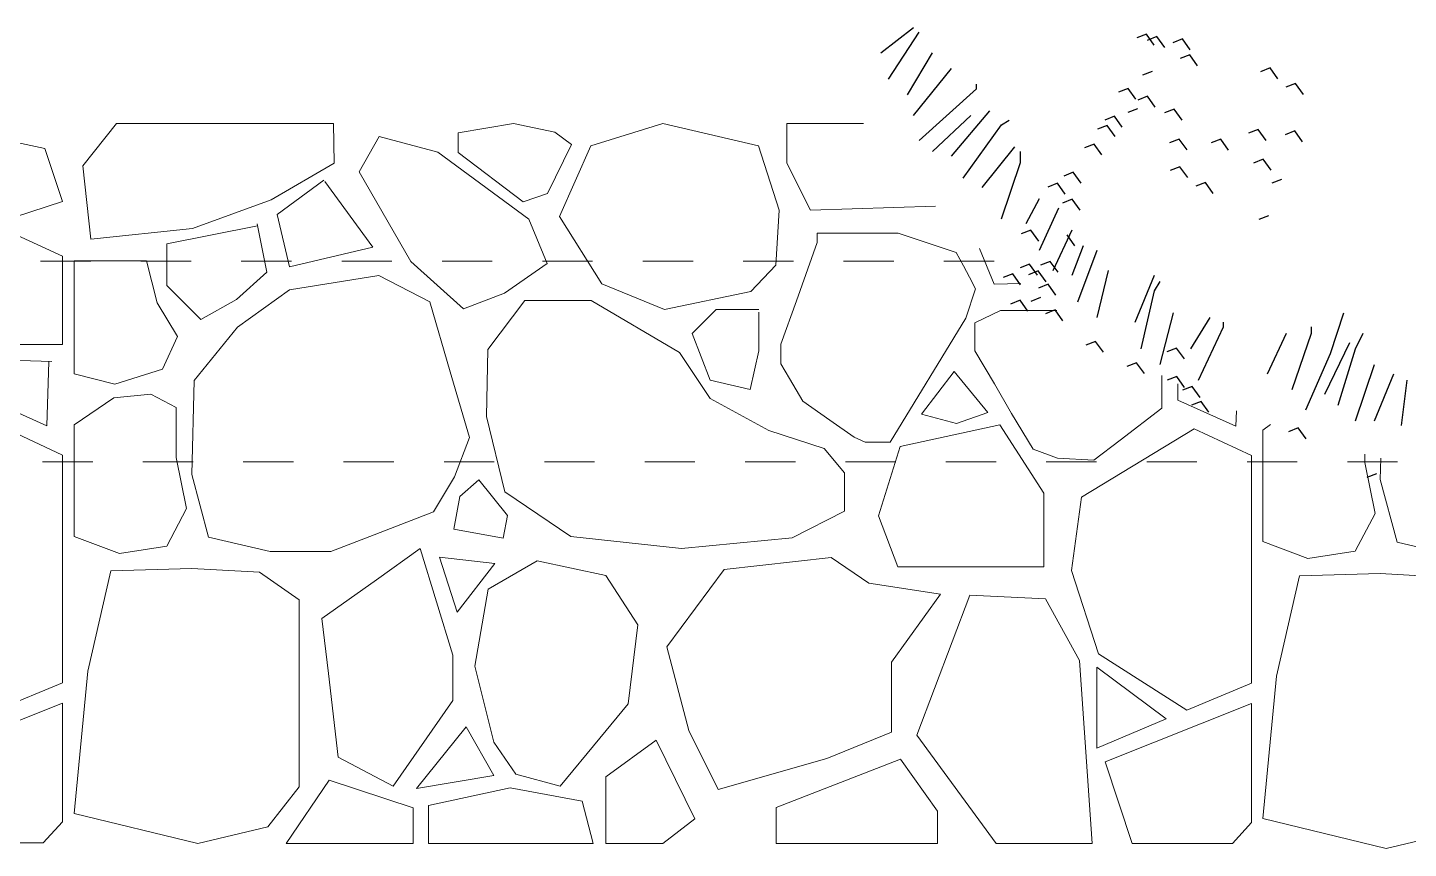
# Model space of a CAD drawing. Header units: millimetres. Extents: x 0 to 77.1, y -22.3 to 58.9.
# Drawn here: x 33.718 to 36.469, y -11.572 to -9.937 of the extents above; entities that cross this region are included whole.
import ezdxf

# ---------------------------------------------------------------- set-up
doc = ezdxf.new("R2010")
doc.units = ezdxf.units.MM
doc.linetypes.add('HIDDEN4', pattern=[2.34375, 1.5625, -0.78125])
doc.layers.add('0.1normal', color=7, linetype='Continuous', lineweight=15)
doc.layers.add('01gris claro', color=252, linetype='Continuous', lineweight=9)
doc.layers.add('ARBOL', color=3, linetype='Continuous')
doc.layers.add('pisos', color=1, linetype='Continuous')

# ---------------------------------------------------------------- blocks, each defined once
blk = doc.blocks.new('PISO LAJA')
for p, q in [((26484.956, 32542.67), (26485.907, 32542.873)), ((26485.907, 32542.873), (26485.81, 32542.31)), ((26487.733, 32542.873), (26487.27, 32542.556)), ((26488.52, 32542.873), (26487.733, 32542.873)), ((26488.52, 32542.556), (26488.52, 32542.873)), ((26489.509, 32542.873), (26488.745, 32542.694)), ((26490.083, 32542.694), (26489.509, 32542.873)), ((26490.7, 32542.873), (26490.37, 32542.804)), ((26491.14, 32542.799), (26490.7, 32542.873)), ((26492.134, 32542.873), (26492.128, 32542.557)), ((26493.863, 32542.873), (26492.134, 32542.873)), ((26494.131, 32542.534), (26493.863, 32542.873)), ((26486.012, 32542.456), (26486.658, 32542.762)), ((26486.658, 32542.762), (26487.07, 32542.625)), ((26490.37, 32542.804), (26490.236, 32542.706)), ((26491.14, 32542.641), (26491.14, 32542.799)), ((26491.769, 32542.769), (26491.303, 32542.645)), ((26491.928, 32542.487), (26491.769, 32542.769)), ((26484.817, 32542.246), (26484.956, 32542.67)), ((26488.745, 32542.694), (26488.583, 32542.182)), ((26490.333, 32542.132), (26490.083, 32542.694)), ((26490.236, 32542.706), (26490.429, 32542.316)), ((26491.303, 32542.645), (26490.576, 32542.111)), ((26490.621, 32542.247), (26491.14, 32542.641)), ((26487.07, 32542.625), (26487.07, 32542.084)), ((26487.27, 32542.556), (26487.27, 32542.215)), ((26488.333, 32542.182), (26488.52, 32542.556)), ((26492.128, 32542.557), (26492.632, 32542.265)), ((26494.068, 32541.949), (26494.131, 32542.534)), ((26485.826, 32541.769), (26486.012, 32542.456)), ((26491.516, 32541.772), (26491.928, 32542.487)), ((26492.583, 32542.148), (26492.21, 32542.421)), ((26485.81, 32542.31), (26485.608, 32541.987)), ((26490.429, 32542.316), (26490.621, 32542.247)), ((26492.202, 32542.41), (26491.819, 32541.886)), ((26485.608, 32541.987), (26484.817, 32542.246)), ((26487.27, 32542.215), (26488.333, 32542.182)), ((26492.632, 32542.265), (26493.258, 32542.037)), ((26488.583, 32542.182), (26488.608, 32541.745)), ((26489.995, 32541.595), (26490.333, 32542.132)), ((26490.576, 32542.111), (26490.432, 32541.757)), ((26492.485, 32541.73), (26492.583, 32542.148)), ((26484.817, 32541.81), (26485.214, 32541.994)), ((26485.214, 32541.994), (26485.91, 32541.45)), ((26487.07, 32542.084), (26486.868, 32541.592)), ((26492.741, 32542.072), (26492.664, 32541.688)), ((26493.463, 32541.913), (26492.739, 32542.058)), ((26493.258, 32542.037), (26494.068, 32541.949)), ((26491.819, 32541.886), (26492.485, 32541.73)), ((26493.463, 32541.582), (26493.463, 32541.913)), ((26484.817, 32541.106), (26484.817, 32541.81)), ((26486.052, 32541.616), (26485.826, 32541.769)), ((26491.097, 32541.396), (26491.516, 32541.772)), ((26493.624, 32541.779), (26493.54, 32541.443)), ((26494.2, 32541.779), (26493.624, 32541.779)), ((26494.2, 32540.878), (26494.2, 32541.779)), ((26488.608, 32541.745), (26488.808, 32541.532)), ((26490.432, 32541.757), (26490.771, 32541.519)), ((26491.771, 32541.661), (26491.367, 32541.45)), ((26492.484, 32541.546), (26491.771, 32541.661)), ((26492.664, 32541.688), (26492.907, 32541.47)), ((26486.868, 32541.592), (26486.052, 32541.616)), ((26489.495, 32541.389), (26489.995, 32541.595)), ((26492.898, 32541.248), (26492.484, 32541.546)), ((26493.191, 32541.31), (26493.463, 32541.582)), ((26485.91, 32541.45), (26485.526, 32541.106)), ((26488.808, 32541.532), (26489.495, 32541.389)), ((26490.081, 32541.462), (26489.377, 32541.046)), ((26490.608, 32541.462), (26490.081, 32541.462)), ((26490.905, 32541.072), (26490.608, 32541.462)), ((26490.771, 32541.519), (26491.097, 32541.396)), ((26491.367, 32541.45), (26491.204, 32540.892)), ((26492.907, 32541.47), (26493.191, 32541.31)), ((26493.54, 32541.443), (26493.376, 32541.175)), ((26489.084, 32541.389), (26488.744, 32541.389)), ((26488.744, 32541.368), (26488.744, 32541.059)), ((26489.275, 32541.198), (26489.084, 32541.389)), ((26493.244, 32540.825), (26492.898, 32541.248)), ((26485.526, 32541.106), (26484.817, 32541.106)), ((26489.131, 32540.825), (26489.275, 32541.198)), ((26493.376, 32541.175), (26493.495, 32540.915)), ((26488.744, 32541.059), (26488.814, 32540.753)), ((26489.377, 32541.046), (26489.131, 32540.681)), ((26490.913, 32540.537), (26490.905, 32541.072)), ((26484.902, 32540.971), (26485.406, 32540.987)), ((26484.942, 32540.459), (26484.925, 32540.971)), ((26485.406, 32540.987), (26485.406, 32540.667)), ((26487.188, 32540.896), (26486.918, 32540.568)), ((26487.448, 32540.556), (26487.188, 32540.896)), ((26491.204, 32540.892), (26491.051, 32540.37)), ((26493.495, 32540.915), (26493.875, 32540.796)), ((26488.814, 32540.753), (26489.131, 32540.825)), ((26493.263, 32540.075), (26493.244, 32540.825)), ((26493.875, 32540.796), (26494.2, 32540.878)), ((26485.406, 32540.667), (26484.942, 32540.459)), ((26489.131, 32540.681), (26488.664, 32540.424)), ((26493.591, 32540.714), (26493.387, 32540.608)), ((26493.884, 32540.687), (26493.591, 32540.714)), ((26494.2, 32540.469), (26493.884, 32540.687)), ((26486.918, 32540.568), (26487.168, 32540.482)), ((26487.168, 32540.482), (26487.448, 32540.556)), ((26493.387, 32540.608), (26493.387, 32540.21)), ((26484.817, 32540.225), (26485.274, 32540.44)), ((26485.274, 32540.44), (26486.172, 32539.893)), ((26486.471, 32539.925), (26486.822, 32540.47)), ((26486.822, 32540.47), (26487.616, 32540.297)), ((26490.769, 32539.935), (26490.913, 32540.537)), ((26494.2, 32540.068), (26494.2, 32540.469)), ((26488.664, 32540.424), (26488.222, 32540.283)), ((26491.051, 32540.37), (26491.169, 32540.057)), ((26484.817, 32538.41), (26484.817, 32540.225)), ((26487.616, 32540.297), (26487.789, 32539.744)), ((26488.222, 32540.283), (26488.061, 32540.088)), ((26493.387, 32540.21), (26493.305, 32539.803)), ((26488.061, 32540.088), (26488.061, 32539.783)), ((26490.746, 32539.748), (26490.974, 32540.032)), ((26490.974, 32540.032), (26491.127, 32539.9)), ((26491.169, 32540.057), (26491.337, 32539.777)), ((26493.129, 32539.575), (26493.263, 32540.075)), ((26494.2, 32539.579), (26494.2, 32540.068)), ((26486.172, 32539.893), (26486.251, 32539.308)), ((26486.471, 32539.338), (26486.471, 32539.925)), ((26490.242, 32539.579), (26490.769, 32539.935)), ((26491.127, 32539.9), (26491.175, 32539.639)), ((26488.061, 32539.783), (26488.477, 32539.57)), ((26493.305, 32539.803), (26493.463, 32539.502)), ((26487.789, 32539.744), (26487.637, 32539.338)), ((26490.78, 32539.566), (26490.746, 32539.748)), ((26491.337, 32539.777), (26491.81, 32539.594)), ((26488.477, 32539.57), (26489.36, 32539.486)), ((26489.36, 32539.486), (26490.242, 32539.579)), ((26491.175, 32539.639), (26490.78, 32539.566)), ((26491.81, 32539.594), (26492.156, 32539.46)), ((26492.638, 32539.46), (26493.129, 32539.575)), ((26493.84, 32539.444), (26494.2, 32539.579)), ((26491.442, 32539.485), (26491.182, 32538.634)), ((26491.442, 32539.485), (26491.792, 32539.236)), ((26492.156, 32539.46), (26492.638, 32539.46)), ((26493.463, 32539.502), (26493.84, 32539.444)), ((26487.867, 32539.209), (26488.167, 32539.413)), ((26488.167, 32539.413), (26489.02, 32539.317)), ((26489.962, 32539.269), (26490.511, 32539.385)), ((26490.511, 32539.385), (26490.9, 32539.162)), ((26490.848, 32539.364), (26491.288, 32539.417)), ((26491.147, 32538.977), (26490.848, 32539.364)), ((26491.288, 32539.417), (26491.147, 32538.977)), ((26486.251, 32539.308), (26486.036, 32538.644)), ((26487.637, 32539.338), (26486.471, 32539.338)), ((26489.02, 32539.317), (26489.476, 32538.7)), ((26489.709, 32538.876), (26489.962, 32539.269)), ((26491.792, 32539.236), (26492.226, 32538.926)), ((26492.724, 32539.296), (26492.407, 32539.075)), ((26493.263, 32539.325), (26492.724, 32539.296)), ((26493.908, 32539.305), (26493.263, 32539.325)), ((26494.091, 32538.507), (26493.908, 32539.305)), ((26487.297, 32539.119), (26487.867, 32539.209)), ((26487.687, 32538.577), (26487.297, 32539.119)), ((26490.9, 32539.162), (26491.006, 32538.546)), ((26486.187, 32538.59), (26486.459, 32539.083)), ((26486.459, 32539.083), (26487.063, 32539.113)), ((26487.063, 32539.113), (26487.485, 32537.997)), ((26492.407, 32539.075), (26492.407, 32538.373)), ((26492.226, 32538.926), (26492.174, 32538.488)), ((26489.785, 32538.247), (26489.709, 32538.876)), ((26489.476, 32538.7), (26489.302, 32538.034)), ((26486.036, 32538.644), (26485.333, 32538.196)), ((26486.086, 32537.134), (26486.187, 32538.59)), ((26487.687, 32538.02), (26487.687, 32538.577)), ((26491.182, 32538.634), (26491.182, 32538.274)), ((26485.498, 32538.127), (26486.05, 32538.54)), ((26486.05, 32538.54), (26486.05, 32537.893)), ((26491.006, 32538.546), (26490.856, 32537.94)), ((26492.174, 32538.488), (26492.096, 32537.82)), ((26494.2, 32537.373), (26494.091, 32538.507)), ((26485.333, 32538.196), (26484.817, 32538.41)), ((26492.407, 32538.373), (26492.407, 32537.584)), ((26484.817, 32538.248), (26485.985, 32537.783)), ((26484.817, 32537.3), (26484.817, 32538.248)), ((26490.012, 32537.972), (26489.785, 32538.247)), ((26491.182, 32538.274), (26491.658, 32537.59)), ((26486.05, 32537.893), (26485.498, 32538.127)), ((26488.203, 32537.81), (26487.687, 32538.02)), ((26489.302, 32538.034), (26489.067, 32537.564)), ((26491.076, 32538.063), (26490.856, 32537.676)), ((26491.472, 32537.57), (26491.076, 32538.063)), ((26487.485, 32537.997), (26486.851, 32537.134)), ((26489.255, 32537.33), (26489.562, 32537.957)), ((26489.562, 32537.957), (26489.962, 32537.664)), ((26490.328, 32537.59), (26490.012, 32537.972)), ((26490.856, 32537.94), (26490.68, 32537.685)), ((26487.615, 32537.804), (26487.321, 32537.39)), ((26488.605, 32537.42), (26487.615, 32537.804)), ((26489.067, 32537.564), (26488.203, 32537.81)), ((26492.096, 32537.82), (26491.658, 32537.59)), ((26485.985, 32537.783), (26485.768, 32537.134)), ((26489.962, 32537.664), (26489.962, 32537.37)), ((26490.68, 32537.685), (26490.328, 32537.59)), ((26490.856, 32537.676), (26491.472, 32537.57)), ((26492.167, 32537.638), (26491.499, 32537.419)), ((26492.51, 32537.134), (26492.167, 32537.638)), ((26492.407, 32537.584), (26492.657, 32537.267)), ((26490.152, 32537.471), (26490.064, 32537.134)), ((26490.724, 32537.577), (26490.152, 32537.471)), ((26491.375, 32537.436), (26490.724, 32537.577)), ((26487.321, 32537.39), (26487.321, 32537.134)), ((26488.605, 32537.134), (26488.605, 32537.42)), ((26489.962, 32537.37), (26489.962, 32537.134)), ((26491.375, 32537.134), (26491.375, 32537.436)), ((26491.499, 32537.419), (26491.499, 32537.134)), ((26493.215, 32537.134), (26494.2, 32537.373)), ((26484.969, 32537.134), (26484.817, 32537.3)), ((26489.509, 32537.134), (26489.255, 32537.33)), ((26492.657, 32537.267), (26493.215, 32537.134)), ((26485.768, 32537.134), (26484.969, 32537.134)), ((26486.851, 32537.134), (26486.086, 32537.134)), ((26487.321, 32537.134), (26488.605, 32537.134)), ((26489.962, 32537.134), (26489.509, 32537.134)), ((26490.064, 32537.134), (26491.375, 32537.134)), ((26491.499, 32537.134), (26492.51, 32537.134))]:
    blk.add_line(p, q)
for points in [[(26487.016, 32541.554), (26487.066, 32541.648), (26487.113, 32541.737), (26487.17, 32541.844), (26487.17, 32541.844), (26487.17, 32541.844), (26487.442, 32541.935), (26487.633, 32542), (26487.741, 32542), (26487.896, 32542), (26488.084, 32542), (26488.2, 32542), (26488.278, 32542), (26488.278, 32541.924), (26488.444, 32541.46), (26488.568, 32541.113), (26488.568, 32540.957), (26488.499, 32540.84), (26488.392, 32540.659), (26488.178, 32540.508), (26487.983, 32540.371), (26487.896, 32540.331), (26487.697, 32540.331), (26487.093, 32541.322), (26487.016, 32541.554)], [(26486.817, 32541.382), (26487.021, 32541.283), (26487.021, 32541.062), (26486.866, 32540.796), (26486.729, 32540.561), (26486.556, 32540.276), (26486.363, 32540.204), (26486.075, 32540.188), (26485.864, 32540.348), (26485.531, 32540.603), (26485.531, 32540.973), (26486.263, 32541.382), (26486.817, 32541.382)]]:
    blk.add_lwpolyline(points)
blk = doc.blocks.new('44')
at = {"color": 60}
for p, q in [((4940.444, 1416.836), (4940.386, 1416.89)), ((4940.084, 1416.819), (4940.026, 1416.873)), ((4940.084, 1416.819), (4940.026, 1416.873)), ((4940.034, 1416.73), (4940.084, 1416.819)), ((4940.034, 1416.73), (4940.084, 1416.819)), ((4940.206, 1416.734), (4940.148, 1416.787)), ((4940.206, 1416.734), (4940.148, 1416.787)), ((4940.394, 1416.747), (4940.444, 1416.836)), ((4940.853, 1416.807), (4940.795, 1416.861)), ((4940.853, 1416.807), (4940.795, 1416.861)), ((4940.803, 1416.717), (4940.853, 1416.807)), ((4940.803, 1416.717), (4940.853, 1416.807)), ((4940.981, 1416.734), (4940.923, 1416.787)), ((4940.981, 1416.734), (4940.923, 1416.787)), ((4939.925, 1416.682), (4939.867, 1416.736)), ((4939.925, 1416.682), (4939.867, 1416.736)), ((4939.875, 1416.593), (4939.925, 1416.682)), ((4939.875, 1416.593), (4939.925, 1416.682)), ((4940.187, 1416.653), (4940.129, 1416.707)), ((4940.187, 1416.653), (4940.129, 1416.707)), ((4940.156, 1416.644), (4940.206, 1416.734)), ((4940.156, 1416.644), (4940.206, 1416.734)), ((4940.791, 1416.653), (4940.734, 1416.707)), ((4940.791, 1416.653), (4940.734, 1416.707)), ((4940.931, 1416.644), (4940.981, 1416.734)), ((4940.931, 1416.644), (4940.981, 1416.734)), ((4941.243, 1416.682), (4941.185, 1416.736)), ((4941.243, 1416.682), (4941.185, 1416.736)), ((4941.194, 1416.593), (4941.243, 1416.682)), ((4941.194, 1416.593), (4941.243, 1416.682)), ((4941.414, 1416.653), (4941.356, 1416.707)), ((4941.414, 1416.653), (4941.356, 1416.707)), ((4941.502, 1416.633), (4941.444, 1416.687)), ((4941.502, 1416.633), (4941.444, 1416.687)), ((4941.737, 1416.631), (4941.68, 1416.685)), ((4942.171, 1416.682), (4942.113, 1416.736)), ((4942.171, 1416.682), (4942.113, 1416.736)), ((4942.121, 1416.593), (4942.171, 1416.682)), ((4942.121, 1416.593), (4942.171, 1416.682)), ((4940.01, 1416.55), (4939.953, 1416.604)), ((4940.127, 1416.541), (4940.069, 1416.595)), ((4940.127, 1416.541), (4940.069, 1416.595)), ((4940.138, 1416.563), (4940.187, 1416.653)), ((4940.138, 1416.563), (4940.187, 1416.653)), ((4940.291, 1416.602), (4940.233, 1416.656)), ((4940.291, 1416.602), (4940.233, 1416.656)), ((4940.242, 1416.512), (4940.291, 1416.602)), ((4940.242, 1416.512), (4940.291, 1416.602)), ((4940.48, 1416.483), (4940.529, 1416.572)), ((4940.48, 1416.483), (4940.529, 1416.572)), ((4940.742, 1416.563), (4940.791, 1416.653)), ((4940.742, 1416.563), (4940.791, 1416.653)), ((4941.364, 1416.563), (4941.414, 1416.653)), ((4941.364, 1416.563), (4941.414, 1416.653)), ((4941.452, 1416.544), (4941.502, 1416.633)), ((4941.452, 1416.544), (4941.502, 1416.633)), ((4941.688, 1416.541), (4941.737, 1416.631)), ((4941.688, 1416.541), (4941.737, 1416.631)), ((4941.933, 1416.521), (4941.875, 1416.575)), ((4941.933, 1416.521), (4941.875, 1416.575)), ((4942.189, 1416.602), (4942.131, 1416.656)), ((4942.189, 1416.602), (4942.131, 1416.656)), ((4942.139, 1416.512), (4942.189, 1416.602)), ((4942.139, 1416.512), (4942.189, 1416.602)), ((4940.077, 1416.451), (4940.127, 1416.541)), ((4940.077, 1416.451), (4940.127, 1416.541)), ((4941.628, 1416.499), (4941.57, 1416.553)), ((4941.628, 1416.499), (4941.57, 1416.553)), ((4941.746, 1416.472), (4941.688, 1416.526)), ((4941.746, 1416.472), (4941.688, 1416.526)), ((4941.696, 1416.383), (4941.746, 1416.472)), ((4941.696, 1416.383), (4941.746, 1416.472)), ((4942.256, 1416.418), (4942.198, 1416.472)), ((4942.256, 1416.418), (4942.198, 1416.472)), ((4939.974, 1416.409), (4939.916, 1416.463)), ((4939.924, 1416.319), (4939.974, 1416.409)), ((4939.924, 1416.319), (4939.974, 1416.409)), ((4942.171, 1416.316), (4942.113, 1416.37)), ((4942.171, 1416.316), (4942.113, 1416.37)), ((4942.207, 1416.329), (4942.256, 1416.418)), ((4941.746, 1416.245), (4941.688, 1416.299)), ((4941.746, 1416.245), (4941.688, 1416.299)), ((4942.121, 1416.226), (4942.171, 1416.316)), ((4942.121, 1416.226), (4942.171, 1416.316)), ((4941.556, 1416.113), (4941.499, 1416.167)), ((4941.556, 1416.113), (4941.499, 1416.167)), ((4941.696, 1416.155), (4941.746, 1416.245)), ((4939.889, 1416.028), (4939.831, 1416.082)), ((4939.889, 1416.028), (4939.831, 1416.082)), ((4941.367, 1416.018), (4941.309, 1416.071)), ((4941.507, 1416.023), (4941.556, 1416.113)), ((4941.507, 1416.023), (4941.556, 1416.113)), ((4939.839, 1415.938), (4939.889, 1416.028)), ((4939.839, 1415.938), (4939.889, 1416.028)), ((4941.318, 1415.928), (4941.367, 1416.018)), ((4941.318, 1415.928), (4941.367, 1416.018)), ((4941.343, 1415.79), (4941.285, 1415.844)), ((4941.343, 1415.79), (4941.285, 1415.844)), ((4941.691, 1415.827), (4941.633, 1415.881)), ((4941.691, 1415.827), (4941.633, 1415.881)), ((4939.876, 1415.676), (4939.819, 1415.73)), ((4939.876, 1415.676), (4939.819, 1415.73)), ((4941.293, 1415.701), (4941.343, 1415.79)), ((4941.293, 1415.701), (4941.343, 1415.79)), ((4941.641, 1415.738), (4941.691, 1415.827)), ((4941.641, 1415.738), (4941.691, 1415.827)), ((4942.343, 1415.72), (4942.285, 1415.774)), ((4939.827, 1415.586), (4939.876, 1415.676)), ((4941.88, 1415.6), (4941.822, 1415.654)), ((4941.88, 1415.6), (4941.822, 1415.654)), ((4942.294, 1415.631), (4942.343, 1415.72)), ((4942.294, 1415.631), (4942.343, 1415.72)), ((4941.691, 1415.468), (4941.633, 1415.522)), ((4941.691, 1415.468), (4941.633, 1415.522)), ((4941.83, 1415.51), (4941.88, 1415.6)), ((4941.83, 1415.51), (4941.88, 1415.6)), ((4942.319, 1415.493), (4942.261, 1415.547)), ((4942.319, 1415.493), (4942.261, 1415.547)), ((4940.108, 1415.448), (4940.05, 1415.502)), ((4940.108, 1415.448), (4940.05, 1415.502)), ((4940.059, 1415.359), (4940.108, 1415.448)), ((4940.059, 1415.359), (4940.108, 1415.448)), ((4941.641, 1415.378), (4941.691, 1415.468)), ((4941.641, 1415.378), (4941.691, 1415.468)), ((4942.269, 1415.404), (4942.319, 1415.493)), ((4942.269, 1415.404), (4942.319, 1415.493)), ((4939.913, 1415.353), (4939.855, 1415.407)), ((4939.913, 1415.353), (4939.855, 1415.407)), ((4939.863, 1415.264), (4939.913, 1415.353)), ((4939.863, 1415.264), (4939.913, 1415.353)), ((4941.611, 1415.277), (4941.554, 1415.331)), ((4941.611, 1415.277), (4941.554, 1415.331)), ((4941.99, 1415.343), (4941.932, 1415.397)), ((4941.99, 1415.343), (4941.932, 1415.397)), ((4941.94, 1415.254), (4941.99, 1415.343)), ((4941.94, 1415.254), (4941.99, 1415.343)), ((4939.895, 1415.214), (4939.837, 1415.268)), ((4939.895, 1415.214), (4939.837, 1415.268)), ((4939.845, 1415.124), (4939.895, 1415.214)), ((4939.845, 1415.124), (4939.895, 1415.214)), ((4941.318, 1415.248), (4941.261, 1415.302)), ((4941.318, 1415.248), (4941.261, 1415.302)), ((4939.821, 1415.104), (4939.764, 1415.158)), ((4939.821, 1415.104), (4939.764, 1415.158)), ((4939.772, 1415.015), (4939.821, 1415.104)), ((4939.772, 1415.015), (4939.821, 1415.104))]:
    blk.add_line(p, q, dxfattribs=at)
at = {"color": 62}
for p, q in [((4939.956, 1414.349), (4939.898, 1414.403)), ((4939.956, 1414.349), (4939.898, 1414.403)), ((4939.906, 1414.26), (4939.956, 1414.349)), ((4939.906, 1414.26), (4939.956, 1414.349)), ((4939.895, 1413.66), (4939.837, 1413.714))]:
    blk.add_line(p, q, dxfattribs=at)
blk = doc.blocks.new('45')
at = {"layer": 'ARBOL', "color": 60}
for points in [[(4646.5694, 1805.8723), (4646.659, 1805.814)], [(4646.6201, 1805.8869), (4646.6679, 1805.8249)], [(4646.5395, 1805.8359), (4646.6201, 1805.7885)], [(4646.4529, 1805.814), (4646.5514, 1805.7046), (4646.5604, 1805.7046)], [(4646.5007, 1805.8249), (4646.5903, 1805.752)], [(4646.432, 1805.7885), (4646.5007, 1805.7155)], [(4646.423, 1805.752), (4646.5096, 1805.6791)], [(4646.3812, 1805.7301), (4646.4828, 1805.6572), (4646.4917, 1805.6426)], [(4646.3633, 1805.6936), (4646.4409, 1805.6316)], [(4646.3036, 1805.6572), (4646.4111, 1805.6207), (4646.432, 1805.6207)], [(4646.2946, 1805.6098), (4646.3424, 1805.5842)], [(4646.2438, 1805.5842), (4646.3245, 1805.5478)], [(4646.205, 1805.5587), (4646.2827, 1805.5222)], [(4646.196, 1805.5222), (4646.2528, 1805.5004)], [(4646.1453, 1805.5113), (4646.2438, 1805.4748)], [(4646.1154, 1805.4748), (4646.205, 1805.4529)], [(4646.0557, 1805.3909), (4646.1662, 1805.3654), (4646.1841, 1805.3545)], [(4646.1064, 1805.4019), (4646.196, 1805.3654)], [(4646.0258, 1805.3545), (4646.1244, 1805.3289)], [(4646.0557, 1805.2961), (4646.1154, 1805.2596)], [(4645.9959, 1805.2815), (4646.0975, 1805.2341), (4646.1064, 1805.2341)], [(4646.0079, 1805.1502), (4646.0855, 1805.1138)], [(4645.978, 1805.1028), (4646.0855, 1805.0664), (4646.0975, 1805.0664)], [(4645.9392, 1805.0773), (4646.0467, 1805.0299), (4646.1244, 1805.0044)], [(4645.9691, 1805.0408), (4646.0676, 1804.9934)], [(4645.9482, 1805.0153), (4646.0557, 1804.9825), (4646.0855, 1804.9679)], [(4645.9183, 1804.9825), (4646.0258, 1804.946)]]:
    blk.add_lwpolyline(points, dxfattribs=at)
at = {"layer": 'ARBOL', "color": 62}
for points in [[(4645.9183, 1804.946), (4646.0079, 1804.9095)], [(4645.9093, 1804.8949), (4645.9959, 1804.884)]]:
    blk.add_lwpolyline(points, dxfattribs=at)
blk = doc.blocks.new('46')
at = {"layer": 'pisos', "xscale": 0.2499999999998959, "yscale": 0.2499999999998959, "zscale": 0.2499999999998959, "rotation": 334.6078943352175}
blk.add_blockref('44', (3378.601, 2015.2391), dxfattribs=at)
at = {"layer": 'pisos'}
blk.add_blockref('45', (0, 0), dxfattribs=at)

msp = doc.modelspace()

# ---------------------------------------------------------------- linework, layer by layer
at = {"layer": '0.1normal', "linetype": 'HIDDEN4', "ltscale": 0.025}
for p, q in [((35.6434, -10.4023), (31.0712, -10.4023)), ((36.4473, -10.8023), (31.0712, -10.8023))]:
    msp.add_line(p, q, dxfattribs=at)
at = {"layer": '01gris claro'}
for p, q in [((33.8277, -10.2123), (33.8948, -10.1276)), ((33.8948, -10.1276), (34.327, -10.1276)), ((34.327, -10.1276), (34.3285, -10.2065)), ((34.5755, -10.1461), (34.6854, -10.1276)), ((34.5755, -10.1855), (34.5755, -10.1461)), ((34.6854, -10.1276), (34.7681, -10.1448)), ((34.7681, -10.1448), (34.8014, -10.1695)), ((34.8398, -10.1725), (34.9833, -10.1276)), ((34.9833, -10.1276), (35.1742, -10.1725)), ((35.2304, -10.2068), (35.2304, -10.1276)), ((35.2304, -10.1276), (35.383, -10.1276)), ((34.3784, -10.2242), (34.4182, -10.1538)), ((34.4182, -10.1538), (34.5348, -10.1847)), ((34.8014, -10.1695), (34.7533, -10.267)), ((34.7773, -10.313), (34.8398, -10.1725)), ((35.1742, -10.1725), (35.2148, -10.3005)), ((34.3285, -10.2065), (34.2026, -10.2797)), ((34.5348, -10.1847), (34.7164, -10.3181)), ((34.7051, -10.2842), (34.5755, -10.1855)), ((33.8435, -10.3586), (33.8277, -10.2123)), ((34.4815, -10.403), (34.3784, -10.2242)), ((35.2773, -10.3005), (35.2304, -10.2068)), ((34.2148, -10.3088), (34.308, -10.2407)), ((34.3101, -10.2435), (34.4057, -10.3745)), ((34.2026, -10.2797), (34.0459, -10.3367)), ((34.7533, -10.267), (34.7051, -10.2842)), ((34.2392, -10.4134), (34.2148, -10.3088)), ((34.8617, -10.4472), (34.7773, -10.313)), ((35.2148, -10.3005), (35.2085, -10.4098)), ((35.5264, -10.2927), (35.2773, -10.3005)), ((34.0459, -10.3367), (33.8435, -10.3586)), ((33.9947, -10.3677), (34.1758, -10.3314)), ((34.1751, -10.3278), (34.1944, -10.4238)), ((34.7164, -10.3181), (34.7526, -10.4066)), ((33.9947, -10.4504), (33.9947, -10.3677)), ((34.4057, -10.3745), (34.2392, -10.4134)), ((35.6142, -10.3767), (35.6434, -10.4479)), ((33.8104, -10.4012), (33.9545, -10.4012)), ((33.8104, -10.6265), (33.8104, -10.4012)), ((33.9545, -10.4012), (33.9755, -10.485)), ((34.1944, -10.4238), (34.1337, -10.4785)), ((34.5863, -10.4969), (34.4815, -10.403)), ((34.7526, -10.4066), (34.6676, -10.4662)), ((35.2085, -10.4098), (35.1586, -10.4628)), ((34.0627, -10.5184), (33.9947, -10.4504)), ((34.2395, -10.4594), (34.4176, -10.4305)), ((34.4176, -10.4305), (34.5187, -10.4834)), ((34.9867, -10.4987), (34.8617, -10.4472)), ((35.6434, -10.4479), (35.6968, -10.4464)), ((34.1337, -10.4785), (34.0627, -10.5184)), ((34.1361, -10.5339), (34.2395, -10.4594)), ((34.6676, -10.4662), (34.5863, -10.4969)), ((34.6343, -10.578), (34.7086, -10.4805)), ((34.7086, -10.4805), (34.8402, -10.4805)), ((34.8402, -10.4805), (35.0163, -10.5844)), ((35.1586, -10.4628), (34.9867, -10.4987)), ((33.9755, -10.485), (34.0165, -10.552)), ((34.5187, -10.4834), (34.5595, -10.6229)), ((35.0418, -10.5463), (35.0895, -10.4987)), ((35.0895, -10.4987), (35.1745, -10.4987)), ((35.1745, -10.5039), (35.1745, -10.581)), ((34.0495, -10.6397), (34.1361, -10.5339)), ((34.0165, -10.552), (33.9867, -10.6172)), ((35.0778, -10.6395), (35.0418, -10.5463)), ((34.6322, -10.7116), (34.6343, -10.578)), ((35.0163, -10.5844), (35.0778, -10.6755)), ((35.1745, -10.581), (35.1571, -10.6576)), ((33.9867, -10.6172), (33.8917, -10.647)), ((33.8917, -10.647), (33.8104, -10.6265)), ((34.0447, -10.8272), (34.0495, -10.6397)), ((34.5595, -10.6229), (34.5978, -10.7533)), ((35.1571, -10.6576), (35.0778, -10.6395)), ((35.4985, -10.707), (35.5635, -10.6219)), ((35.5635, -10.6219), (35.631, -10.7038)), ((36.0091, -10.6465), (36.0091, -10.6792)), ((33.8104, -10.7286), (33.8895, -10.6742)), ((33.8895, -10.6742), (33.9628, -10.6675)), ((33.9628, -10.6675), (34.0136, -10.6938)), ((34.0136, -10.6938), (34.0136, -10.7935)), ((35.0778, -10.6755), (35.1944, -10.7399)), ((36.0091, -10.6792), (36.125, -10.7311)), ((36.125, -10.7311), (36.126, -10.7006)), ((33.8104, -10.829), (33.8104, -10.7286)), ((34.6683, -10.8621), (34.6322, -10.7116)), ((35.655, -10.7285), (35.4564, -10.7715)), ((35.5686, -10.7255), (35.4985, -10.707)), ((35.631, -10.7038), (35.5686, -10.7255)), ((35.7426, -10.8646), (35.655, -10.7285)), ((36.1785, -10.7387), (36.1943, -10.7278)), ((34.5978, -10.7533), (34.5681, -10.8317)), ((35.1944, -10.7399), (35.3049, -10.7752)), ((36.0419, -10.736), (35.8174, -10.8726)), ((36.1561, -10.7897), (36.0419, -10.736)), ((36.1785, -10.839), (36.1785, -10.7387)), ((35.3049, -10.7752), (35.3452, -10.824)), ((35.4564, -10.7715), (35.4132, -10.9099)), ((34.0136, -10.7935), (34.0343, -10.895)), ((36.1561, -11.2433), (36.1561, -10.7897)), ((36.3817, -10.7867), (36.3817, -10.8035)), ((36.3817, -10.8035), (36.4024, -10.9051)), ((36.4128, -10.8372), (36.4139, -10.7947)), ((33.8104, -10.9511), (33.8104, -10.829)), ((34.0783, -10.9522), (34.0447, -10.8272)), ((34.5681, -10.8317), (34.5261, -10.9017)), ((34.6169, -10.8379), (34.5787, -10.871)), ((34.6739, -10.9089), (34.6169, -10.8379)), ((35.3452, -10.824), (35.3452, -10.9003)), ((36.1785, -10.9611), (36.1785, -10.839)), ((36.4464, -10.9622), (36.4128, -10.8372)), ((34.7999, -10.9511), (34.6683, -10.8621)), ((35.7426, -11.0115), (35.7426, -10.8646)), ((34.5787, -10.871), (34.5667, -10.9362)), ((35.8174, -10.8726), (35.7978, -11.0189)), ((34.0343, -10.895), (33.9948, -10.9703)), ((34.5261, -10.9017), (34.408, -10.9474)), ((34.6654, -10.9545), (34.6739, -10.9089)), ((35.3452, -10.9003), (35.2412, -10.9533)), ((35.4132, -10.9099), (35.4512, -11.0115)), ((36.4024, -10.9051), (36.3629, -10.9803)), ((34.408, -10.9474), (34.3215, -10.9809)), ((34.5667, -10.9362), (34.6654, -10.9545)), ((33.9004, -10.9849), (33.8104, -10.9511)), ((33.9948, -10.9703), (33.9004, -10.9849)), ((34.2011, -10.9809), (34.0783, -10.9522)), ((34.4999, -10.9746), (34.4126, -11.037)), ((34.4999, -10.9746), (34.565, -11.1874)), ((35.0205, -10.9745), (34.7999, -10.9511)), ((35.2412, -10.9533), (35.0205, -10.9745)), ((36.2685, -10.9949), (36.1785, -10.9611)), ((36.5692, -10.9909), (36.4464, -10.9622)), ((34.3215, -10.9809), (34.2011, -10.9809)), ((34.5386, -10.9918), (34.5738, -11.1016)), ((34.6486, -11.0049), (34.5386, -10.9918)), ((34.7328, -10.9996), (34.6354, -11.0555)), ((34.87, -11.0287), (34.7328, -10.9996)), ((35.3187, -10.9926), (35.1056, -11.0166)), ((35.3937, -11.0436), (35.3187, -10.9926)), ((36.3629, -10.9803), (36.2685, -10.9949)), ((33.8377, -11.2191), (33.8835, -11.0195)), ((33.8835, -11.0195), (34.0447, -11.0147)), ((34.0447, -11.0147), (34.1794, -11.0219)), ((34.1794, -11.0219), (34.2588, -11.0772)), ((34.5738, -11.1016), (34.6486, -11.0049)), ((34.9333, -11.1268), (34.87, -11.0287)), ((35.1056, -11.0166), (34.9915, -11.171)), ((35.4512, -11.0115), (35.7426, -11.0115)), ((35.7978, -11.0189), (35.8515, -11.1848)), ((36.2058, -11.2291), (36.2516, -11.0295)), ((36.2516, -11.0295), (36.4128, -11.0247)), ((36.4128, -11.0247), (36.5475, -11.032)), ((34.4126, -11.037), (34.304, -11.1145)), ((34.6354, -11.0555), (34.609, -11.2093)), ((35.5362, -11.0661), (35.3937, -11.0436)), ((34.2588, -11.0772), (34.2588, -11.2527)), ((35.4388, -11.2015), (35.5362, -11.0661)), ((35.5948, -11.0676), (35.4891, -11.3467)), ((35.7458, -11.0752), (35.5948, -11.0676)), ((35.8137, -11.1983), (35.7458, -11.0752)), ((34.304, -11.1145), (34.3169, -11.224)), ((34.9142, -11.2843), (34.9333, -11.1268)), ((34.565, -11.1874), (34.565, -11.2775)), ((34.9915, -11.171), (35.0351, -11.3374)), ((35.8515, -11.1848), (36.0273, -11.297)), ((33.8104, -11.5027), (33.8377, -11.2191)), ((34.3169, -11.224), (34.3366, -11.3908)), ((34.609, -11.2093), (34.6464, -11.361)), ((35.4388, -11.341), (35.4388, -11.2015)), ((35.8389, -11.5624), (35.8137, -11.1983)), ((35.986, -11.3142), (35.848, -11.211)), ((35.848, -11.211), (35.848, -11.3726)), ((36.0273, -11.297), (36.1561, -11.2433)), ((36.1785, -11.5128), (36.2058, -11.2291)), ((34.2588, -11.2527), (34.2588, -11.4498)), ((34.565, -11.2775), (34.4459, -11.4484)), ((34.8576, -11.3528), (34.9142, -11.2843)), ((36.1561, -11.2838), (35.8643, -11.4002)), ((36.1561, -11.5208), (36.1561, -11.2838)), ((34.4924, -11.4533), (34.5914, -11.3302)), ((34.5914, -11.3302), (34.6464, -11.4269)), ((35.848, -11.3726), (35.986, -11.3142)), ((34.6464, -11.361), (34.6904, -11.4247)), ((34.7786, -11.4484), (34.8576, -11.3528)), ((34.97, -11.3567), (34.8699, -11.43)), ((35.0467, -11.5133), (34.97, -11.3567)), ((35.0351, -11.3374), (35.0937, -11.4549)), ((35.3098, -11.3934), (35.4388, -11.341)), ((35.4891, -11.3467), (35.6476, -11.5624)), ((34.3366, -11.3908), (34.4459, -11.4484)), ((35.0937, -11.4549), (35.3098, -11.3934)), ((35.2092, -11.4909), (35.4568, -11.3949)), ((35.4568, -11.3949), (35.5303, -11.4984)), ((35.8643, -11.4002), (35.9185, -11.5624)), ((34.2329, -11.5624), (34.3187, -11.4363)), ((34.3187, -11.4363), (34.4858, -11.4913)), ((34.6464, -11.4269), (34.4924, -11.4533)), ((34.6904, -11.4247), (34.7786, -11.4484)), ((34.8699, -11.43), (34.8699, -11.5033)), ((34.2588, -11.4498), (34.1962, -11.5292)), ((34.5166, -11.4869), (34.6794, -11.4517)), ((34.6794, -11.4517), (34.8224, -11.4781)), ((34.4858, -11.4913), (34.4858, -11.5624)), ((34.5166, -11.5624), (34.5166, -11.4869)), ((34.8224, -11.4781), (34.8444, -11.5624)), ((35.2092, -11.5624), (35.2092, -11.4909)), ((35.5303, -11.4984), (35.5303, -11.5624)), ((34.0567, -11.5624), (33.8104, -11.5027)), ((34.8699, -11.5033), (34.8699, -11.5624)), ((34.9833, -11.5624), (35.0467, -11.5133)), ((36.1182, -11.5624), (36.1561, -11.5208)), ((36.4248, -11.5725), (36.1785, -11.5128)), ((34.1962, -11.5292), (34.0567, -11.5624)), ((36.5643, -11.5392), (36.4248, -11.5725)), ((34.4858, -11.5624), (34.2329, -11.5624)), ((34.8444, -11.5624), (34.5166, -11.5624)), ((34.8699, -11.5624), (34.9833, -11.5624)), ((35.5303, -11.5624), (35.2092, -11.5624)), ((35.6476, -11.5624), (35.8389, -11.5624)), ((35.9185, -11.5624), (36.1182, -11.5624))]:
    msp.add_line(p, q, dxfattribs=at)
for points in [[(35.6065, -10.4574), (35.594, -10.4339), (35.5822, -10.4116), (35.568, -10.3849), (35.568, -10.3849), (35.568, -10.3849), (35.5, -10.362), (35.4523, -10.346), (35.4252, -10.346), (35.3865, -10.346), (35.3394, -10.346), (35.3104, -10.346), (35.291, -10.346), (35.291, -10.3648), (35.2495, -10.4809), (35.2184, -10.5677), (35.2184, -10.6068), (35.2356, -10.6358), (35.2624, -10.6811), (35.3159, -10.7188), (35.3648, -10.7532), (35.3865, -10.763), (35.4363, -10.763), (35.5871, -10.5155), (35.6065, -10.4574)], [(35.6563, -10.5003), (35.6051, -10.5252), (35.6051, -10.5805), (35.6439, -10.6469), (35.6782, -10.7056), (35.7214, -10.7768), (35.7698, -10.7948), (35.8418, -10.799), (35.8944, -10.7589), (35.9778, -10.6952), (35.9778, -10.6303)], [(35.7682, -10.5003), (35.6563, -10.5003)]]:
    msp.add_lwpolyline(points, dxfattribs=at)

# ---------------------------------------------------------------- block references
at = {"color": 2, "xscale": 1.045629903023169, "yscale": 1.045629903023169, "zscale": 1.045629903023169, "rotation": 89.99999999999999}
msp.add_blockref('46', (1923.7069, -4868.6316), dxfattribs=at)
at = {"layer": '01gris claro', "xscale": -0.25, "yscale": 0.25, "zscale": 0.25, "rotation": 359.9999999999995}
msp.add_blockref('PISO LAJA', (6654.9911, -8145.8448), dxfattribs=at)

doc.saveas('drawing.dxf')
